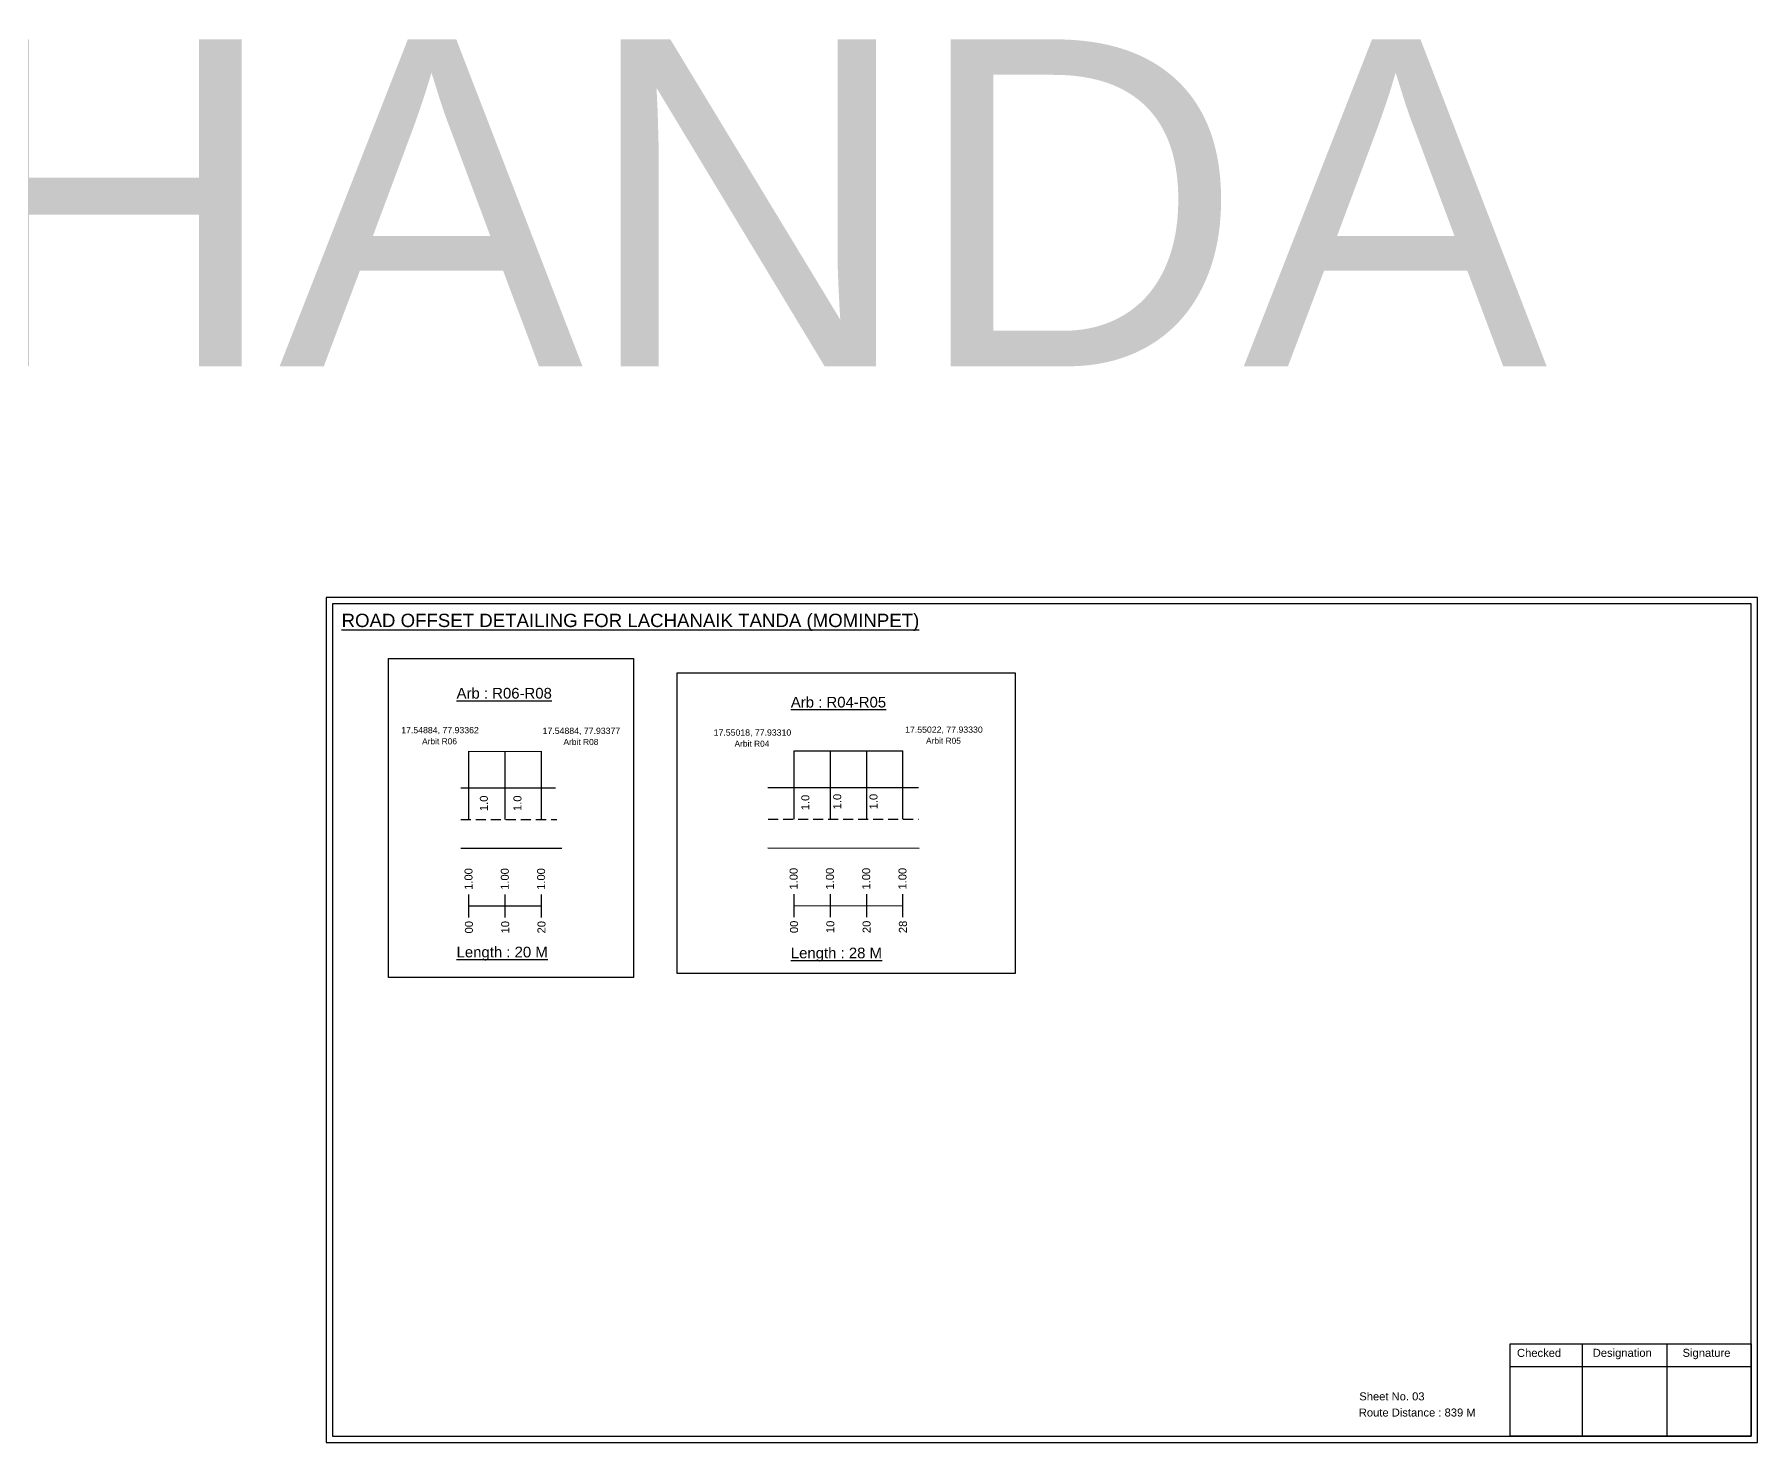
# Model space of a CAD drawing. Header units: inches. Extents: x 778 to 5636, y 135 to 706.
# Drawn here: x 4990 to 5636, y 179 to 706 of the extents above; entities that cross this region are included whole.
import ezdxf

# ---------------------------------------------------------------- set-up
doc = ezdxf.new("R2010")
doc.units = ezdxf.units.IN
doc.header["$MEASUREMENT"] = 0
doc.linetypes.add('DASHED2', pattern=[0.375, 0.25, -0.125])
doc.layers.add('PDF_Geometry', color=7, linetype='Continuous')
doc.layers.add('PDF_Text', color=5, linetype='Continuous')
doc.styles.add('PDF Arial', font='arial.ttf')
doc.styles.get("Standard").update_dxf_attribs({"font": 'arial.ttf'})

msp = doc.modelspace()

# ---------------------------------------------------------------- linework, layer by layer
at = {"color": 5}
for p, q in [((5153.12, 437.6), (5180.32, 437.59)), ((5274.98, 437.72), (5315.78, 437.72))]:
    msp.add_line(p, q, dxfattribs=at)
for p, q in [((5153.12, 412.06), (5153.12, 437.6)), ((5166.72, 412.06), (5166.72, 437.6)), ((5180.32, 412.06), (5180.32, 437.6)), ((5274.98, 412.18), (5274.98, 437.72)), ((5288.58, 412.18), (5288.58, 437.72)), ((5302.18, 412.18), (5302.18, 437.72)), ((5315.78, 412.18), (5315.78, 437.72)), ((5150.12, 423.94), (5185.55, 423.94)), ((5265.14, 424.07), (5321.63, 424.07)), ((5150.12, 401.26), (5187.94, 401.26)), ((5265.14, 401.38), (5321.85, 401.26))]:
    msp.add_line(p, q)
at = {"linetype": 'DASHED2', "ltscale": 15}
for p, q in [((5150.12, 412.06), (5186.03, 412.06)), ((5265.29, 412.18), (5321.63, 412.18))]:
    msp.add_line(p, q, dxfattribs=at)
at = {"color": 217, "true_color": 0x93278f}
for p, q in [((5153.12, 375.36), (5153.12, 383.92)), ((5166.72, 375.36), (5166.72, 383.92)), ((5180.32, 375.36), (5180.32, 383.92)), ((5274.98, 375.49), (5274.98, 384.04)), ((5288.58, 375.49), (5288.58, 384.04)), ((5302.18, 375.49), (5302.18, 384.04)), ((5315.78, 375.49), (5315.78, 384.04)), ((5153.12, 379.63), (5180.32, 379.63)), ((5274.98, 379.75), (5315.78, 379.76))]:
    msp.add_line(p, q, dxfattribs=at)
for points in [[(5122.91, 472.44), (5214.85, 472.44), (5214.85, 352.83), (5122.91, 352.83)], [(5231.12, 467.04), (5357.87, 467.04), (5357.87, 354.36), (5231.12, 354.36)]]:
    msp.add_lwpolyline(points, close=True)
at = {"layer": 'PDF_Geometry'}
for points in [[(5099.6, 495.24), (5099.6, 178.53), (5636.08, 178.53), (5636.08, 495.24)], [(5101.93, 492.91), (5101.93, 180.95), (5633.66, 180.95), (5633.66, 492.91)]]:
    msp.add_lwpolyline(points, close=True, dxfattribs=at)
at = {"layer": 'PDF_Geometry', "color": 242, "true_color": 0xcc1f26}
msp.add_lwpolyline([(5633.66, 180.86), (5543.31, 180.86), (5543.31, 215.47), (5633.66, 215.47)], close=True, dxfattribs=at)
for points in [[(5570.3, 215.47), (5570.3, 180.86)], [(5602.02, 215.47), (5602.02, 180.86)], [(5543.31, 207.09), (5633.66, 207.09)]]:
    msp.add_lwpolyline(points, dxfattribs=at)

# ---------------------------------------------------------------- texts
for s, height, p in [('LACHA NAYAK THANDA', 122.5352, (3607.58, 581.92)), ('Sheet No. 03', 3, (5486.81, 194.33)), ('Route Distance : 839 M', 3, (5486.63, 188.28))]:
    msp.add_text(s, height=height).set_placement(p)
at = {"color": 242, "true_color": 0xcd2027}
for s, height, p in [('%%UROAD OFFSET DETAILING FOR LACHANAIK TANDA (MOMINPET)', 5, (5105.38, 484.17)), ('%%UArb : R06-R08', 4, (5148.48, 457.37)), ('%%UArb : R04-R05', 4, (5273.76, 454.02)), ('%%ULength : 20 M', 4, (5148.48, 360.37)), ('%%ULength : 28 M', 4, (5273.76, 360.02))]:
    msp.add_text(s, height=height, dxfattribs=at).set_placement(p)
at = {"color": 5}
for s, height, p in [('17.54884, 77.93362', 2.34, (5127.73, 444.37)), ('17.54884, 77.93377', 2.34, (5180.73, 444.12)), ('17.55018, 77.93310', 2.34, (5244.83, 443.47)), ('17.55022, 77.93330', 2.34, (5316.6, 444.55)), ('Arbit R06', 2.246, (5135.55, 440.24)), ('Arbit R08', 2.246, (5188.55, 439.99)), ('Arbit R04', 2.246, (5252.65, 439.34)), ('Arbit R05', 2.246, (5324.42, 440.43))]:
    msp.add_text(s, height=height, dxfattribs=at).set_placement(p)
for p in [(5160.2, 415.2), (5172.79, 415.23), (5280.69, 415.5), (5292.64, 415.86), (5306.24, 415.86)]:
    msp.add_text('1.0', height=3, rotation=90).set_placement(p)
at = {"color": 217, "true_color": 0x93278f}
for s, p in [('1.00', (5154.45, 385.66)), ('1.00', (5168.05, 385.66)), ('1.00', (5181.65, 385.66)), ('1.00', (5276.3, 385.78)), ('1.00', (5289.9, 385.78)), ('1.00', (5303.5, 385.78)), ('1.00', (5317.1, 385.78)), ('00', (5154.6, 369.34)), ('10', (5168.2, 369.33)), ('20', (5181.8, 369.33)), ('00', (5276.45, 369.46)), ('10', (5290.05, 369.46)), ('20', (5303.65, 369.46)), ('28', (5317.25, 369.46))]:
    msp.add_text(s, height=3, rotation=90, dxfattribs=at).set_placement(p)
at = {"layer": 'PDF_Text', "color": 7, "attachment_point": 7, "style": 'PDF Arial'}
for s, insert, char_height in [('Checked', (5545.92, 210.58), 3.001), ('Designation', (5574.3, 209.75), 3.0006), ('Signature', (5607.98, 209.75), 3.001)]:
    msp.add_mtext(s, dxfattribs=dict(at, insert=insert, char_height=char_height))

doc.saveas('drawing.dxf')
